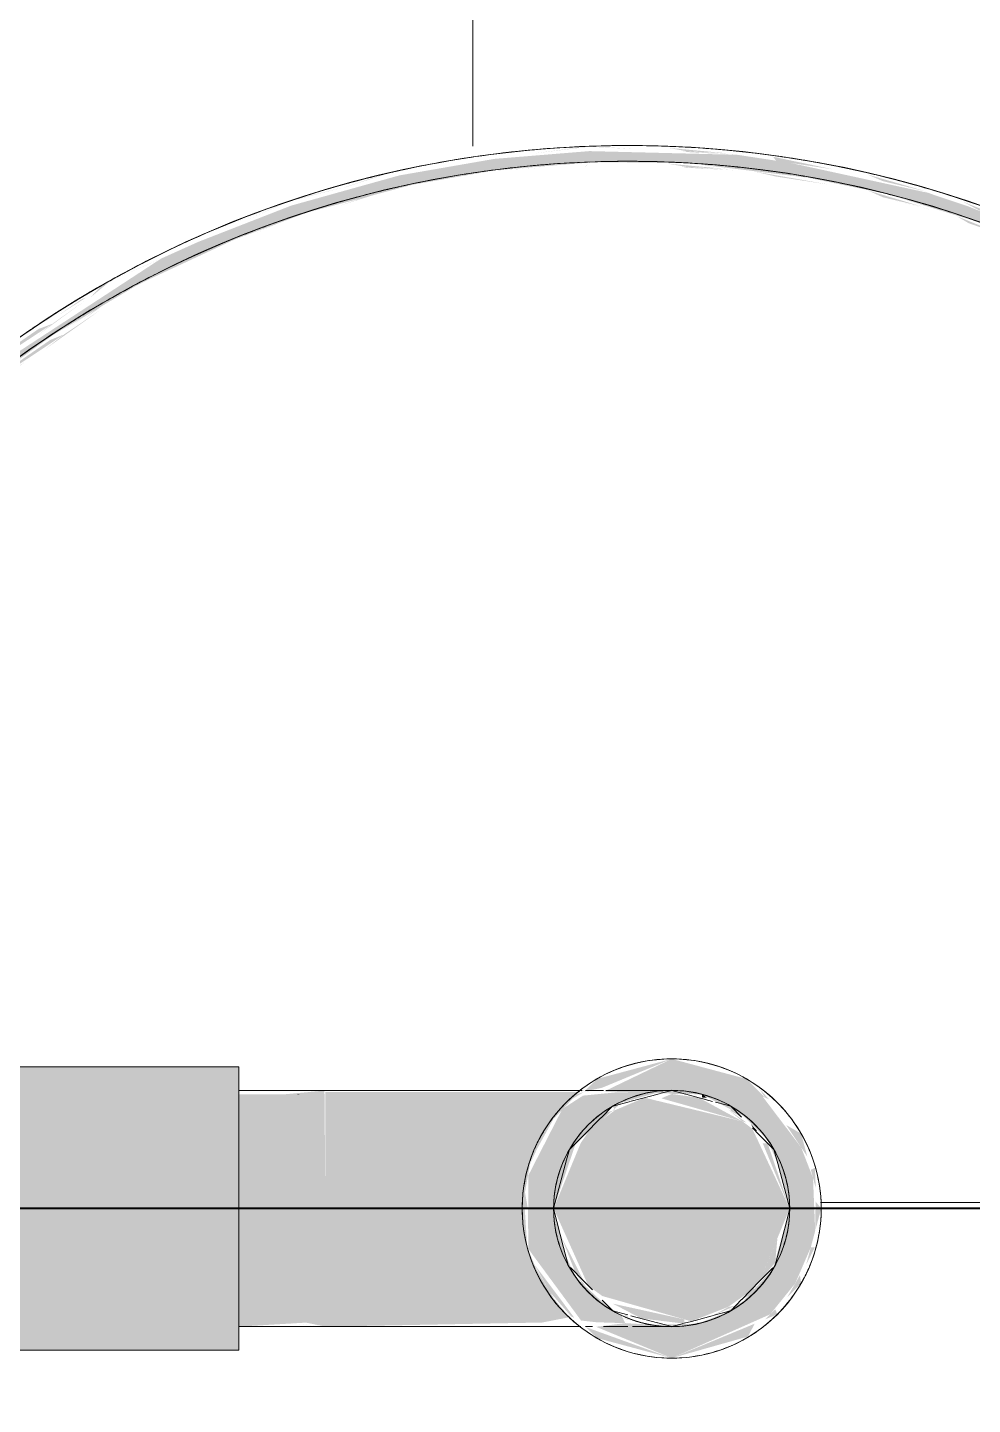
# Model space of a CAD drawing. Header units: millimetres. Extents: x 0 to 98412, y -2706 to 7916.
# Drawn here: x 77420.9 to 77480.9, y 587.6 to 675 of the extents above; entities that cross this region are included whole.
import ezdxf

# ---------------------------------------------------------------- set-up
doc = ezdxf.new("R2010")
doc.units = ezdxf.units.MM
for name, color, linetype, lineweight in [('0-1', 7, 'Continuous', 9), ('A-WALL-PATT', 7, 'Continuous', 9), ('P-SANR-FIXT', 7, 'Continuous', 9), ('P-SANR-FIXT-IDEN', 7, 'Continuous', 9)]:
    doc.layers.add(name, color=color, linetype=linetype, lineweight=lineweight)
doc.layers.add('0-2', color=7, linetype='Continuous', lineweight=9, transparency=0.7)
doc.layers.add('A-DETL', color=5, linetype='Continuous', lineweight=40, true_color=0x0000ff)
doc.layers.add('A-DETL-GENF-1', color=7, linetype='Continuous', lineweight=9, true_color=0xe0e0e0)

# ---------------------------------------------------------------- blocks, each defined once
blk = doc.blocks.new('Sanitary_Toilet-Accessories_Gessi_Wall-mounted-paper-roll-holder-65449 - Chrome-30916167-Развертка 1_13-2')
at = {"layer": '0-2'}
h = blk.add_hatch(color=256, dxfattribs=at)
h.paths.add_polyline_path([(-3583.495, 633.483), (-3584.294, 635.344), (-3584.186, 635.031)])
h.paths.add_polyline_path([(-3582.339, 630.889), (-3584.633, 635.344), (-3584.442, 634.547), (-3582.433, 631.053)])
h.paths.add_polyline_path([(-3577.999, 621.159), (-3579.454, 625.201), (-3580.949, 628.471), (-3581.378, 628.734), (-3578.53, 622.348)])
h.paths.add_polyline_path([(-3576.503, 616.006), (-3577.011, 618.633), (-3577.129, 618.162), (-3576.602, 616.348)])
h.paths.add_polyline_path([(-3574.299, 600.345), (-3574.267, 600.421), (-3574.686, 606.5), (-3576.3, 614.565), (-3574.304, 600.381)])
h.paths.add_polyline_path([(-3708.184, 607.377), (-3707.33, 615.01), (-3708.182, 611.131), (-3708.25, 607.381), (-3708.188, 607.377)])
h.paths.add_polyline_path([(-3706.697, 617.674), (-3705.496, 621.573), (-3706.678, 617.805)])
h.paths.add_polyline_path([(-3701.678, 631.062), (-3700.083, 633.53), (-3700.962, 632.296)])
h.paths.add_polyline_path([(-3704.371, 625.197), (-3701.794, 630.753), (-3702.321, 629.661), (-3703.447, 627.21)])
h.paths.add_polyline_path([(-3706.197, 619.008), (-3703.447, 626.824), (-3704.773, 623.834), (-3706.169, 619.102)])
h.paths.add_polyline_path([(-3580.551, 628.047), (-3581.881, 630.841), (-3580.784, 628.501)])
h.paths.add_polyline_path([(-3692.558, 644.053), (-3693.907, 642.775), (-3693.907, 642.677)])
h.paths.add_polyline_path([(-3700.422, 632.816), (-3694.36, 641.748), (-3699.036, 635.489), (-3699.925, 633.775)])
h.paths.add_polyline_path([(-3587.061, 639.104), (-3588.773, 641.647), (-3588.322, 640.745), (-3587.462, 639.626)])
h.paths.add_polyline_path([(-3682.782, 653.271), (-3684.098, 652.493), (-3684.098, 652.454)])
h.paths.add_polyline_path([(-3687.278, 649.437), (-3687.012, 649.927), (-3689.731, 647.345)])
h.paths.add_polyline_path([(-3688.2, 648.497), (-3681.089, 654.324), (-3684.155, 652.101), (-3687.278, 649.437)])
h.paths.add_polyline_path([(-3691.867, 644.758), (-3689.731, 647.303), (-3690.983, 645.991)])
h.paths.add_polyline_path([(-3599.37, 652.26), (-3601.078, 653.811), (-3599.624, 652.444)])
h.paths.add_polyline_path([(-3595.023, 648.373), (-3597.887, 651.181), (-3597.397, 650.474), (-3596.458, 649.642)])
h.paths.add_polyline_path([(-3677.969, 656.72), (-3676.207, 657.848), (-3676.496, 657.737)])
h.paths.add_polyline_path([(-3671.671, 660.216), (-3674.346, 659.063), (-3672.272, 659.946)])
h.paths.add_polyline_path([(-3679.302, 655.435), (-3676.222, 657.69), (-3678.343, 656.182), (-3679.219, 655.499)])
h.paths.add_polyline_path([(-3605.34, 656.532), (-3608.699, 658.719), (-3607.992, 658.098), (-3606.632, 657.295)])
h.paths.add_polyline_path([(-3667.892, 662.167), (-3663.687, 663.812), (-3666.664, 662.651)])
h.paths.add_polyline_path([(-3616.778, 662.433), (-3620.504, 663.941), (-3619.496, 663.4), (-3617.393, 662.651)])
h.paths.add_polyline_path([(-3663.462, 663.913), (-3659.513, 664.929), (-3662.486, 664.193), (-3663.373, 663.938)])
h.paths.add_polyline_path([(-3622.246, 664.379), (-3625.289, 665.167), (-3622.744, 664.504)])
h.paths.add_polyline_path([(-3628.757, 665.989), (-3632.553, 666.787), (-3632.372, 666.538), (-3631.19, 666.358)])
h.paths.add_polyline_path([(-3634.841, 666.913), (-3638.303, 667.15), (-3638.029, 667.088)])
h.paths.add_polyline_path([(-3647.688, 667.006), (-3644.234, 667.43), (-3644.488, 667.422), (-3646.918, 667.111)])
h = blk.add_hatch(color=256, dxfattribs=at)
h.paths.add_polyline_path([(-3574.954, 605), (-3576.873, 617.279), (-3578.802, 622.959), (-3583.682, 633.225), (-3588.322, 640.745), (-3592.265, 645.405), (-3597.179, 650.281), (-3601.537, 653.811), (-3608.152, 658.192), (-3612.919, 660.693), (-3620.136, 663.628), (-3622.744, 664.504), (-3631.475, 666.402), (-3634.841, 666.913), (-3644.233, 667.146), (-3650.268, 666.652), (-3656.303, 665.603), (-3663.172, 663.686), (-3669.083, 661.381), (-3671.443, 660.319), (-3681.255, 653.911), (-3689.731, 646.936), (-3691.867, 644.758), (-3701.321, 631.062), (-3703.669, 625.751), (-3706.816, 616.849), (-3707.989, 607.363), (-3707.581, 607.5), (-3706.996, 612.833), (-3705.433, 619.102), (-3703.271, 625.197), (-3699.807, 632.296), (-3697.607, 636.087), (-3693.354, 641.889), (-3688.969, 646.752), (-3683.015, 652.101), (-3678.261, 655.499), (-3672.794, 658.731), (-3666.741, 661.547), (-3662.137, 663.253), (-3655.438, 665.016), (-3650.177, 665.936), (-3643.969, 666.44), (-3638.035, 666.392), (-3630.36, 665.462), (-3625.289, 664.416), (-3619.113, 662.509), (-3613.144, 660.007), (-3607.437, 656.93), (-3602.043, 653.302), (-3597.012, 649.147), (-3592.389, 644.493), (-3587.935, 638.956), (-3584.442, 633.605), (-3580.949, 626.825), (-3579.28, 622.524), (-3577.337, 616.284), (-3575.982, 609.344), (-3575.188, 605)])
h.paths.add_polyline_path([(-3590.97, 642.555), (-3593.304, 645.111), (-3592.389, 644.079)])
h.paths.add_polyline_path([(-3600.278, 651.69), (-3602.677, 653.435), (-3602.043, 652.951)])
h = blk.add_hatch(color=256, dxfattribs=at)
h.paths.add_polyline_path([(-3574.459, 605.139), (-3574.686, 607.122), (-3575.738, 613.373), (-3575.567, 611.771), (-3574.472, 605.219)])
h.paths.add_polyline_path([(-3706.491, 619.102), (-3706.329, 619.102), (-3706.472, 619.156)])
h.paths.add_polyline_path([(-3579.28, 625.568), (-3579.567, 625.568), (-3579.173, 625.201)])
h.paths.add_polyline_path([(-3576.787, 618.025), (-3577.229, 619.431), (-3576.837, 618.162)])
h.paths.add_polyline_path([(-3702.586, 628.64), (-3700.796, 632.293), (-3702.032, 630.119), (-3702.203, 629.661)])
h.paths.add_polyline_path([(-3584.537, 635.817), (-3585.327, 636.479), (-3584.325, 635.344), (-3584.442, 635.604)])
h.paths.add_polyline_path([(-3698.609, 636.313), (-3693.907, 642.677), (-3695.503, 640.74), (-3698.438, 636.643)])
h.paths.add_polyline_path([(-3590.422, 643.479), (-3593.33, 646.874), (-3592.811, 646.041), (-3592.218, 645.405)])
h.paths.add_polyline_path([(-3588.118, 640.942), (-3589.051, 642.01), (-3588.218, 641.05)])
h.paths.add_polyline_path([(-3687.278, 649.437), (-3684.098, 652.454), (-3685.477, 651.273), (-3686.442, 650.29)])
h.paths.add_polyline_path([(-3599.624, 652.444), (-3603.293, 655.324), (-3602.567, 654.585), (-3601.502, 653.811)])
h.paths.add_polyline_path([(-3675.217, 658.619), (-3675.938, 657.848), (-3674.745, 658.832), (-3674.968, 658.731)])
h.paths.add_polyline_path([(-3679.791, 655.709), (-3676.335, 657.848), (-3679.623, 655.816)])
h.paths.add_polyline_path([(-3610.676, 659.682), (-3614.144, 661.495), (-3613.616, 661.019), (-3611.948, 660.255)])
h.paths.add_polyline_path([(-3665.929, 662.802), (-3663.354, 663.938), (-3663.687, 663.812), (-3665.588, 662.955)])
h.paths.add_polyline_path([(-3622.81, 664.58), (-3626.529, 665.65), (-3625.579, 665.236), (-3625.289, 665.167)])
h.paths.add_polyline_path([(-3660.319, 664.655), (-3657.064, 665.721), (-3657.26, 665.694), (-3660.149, 664.713)])
h.paths.add_polyline_path([(-3635.432, 667.002), (-3639.198, 667.35), (-3638.035, 667.136)])
h = blk.add_hatch(color=256, dxfattribs=at)
h.paths.add_polyline_path([(-3706.26, 618.839), (-3705.285, 622.099), (-3706.187, 619.102)])
h.paths.add_polyline_path([(-3580.238, 627.235), (-3581.453, 629.805), (-3582.374, 630.969), (-3580.949, 628.471), (-3580.686, 628.014)])
h.paths.add_polyline_path([(-3700.486, 632.726), (-3699.925, 633.775), (-3700.083, 633.53)])
h.paths.add_polyline_path([(-3692.558, 644.053), (-3690.945, 646.045), (-3691.043, 645.991)])
h.paths.add_polyline_path([(-3597.105, 650.612), (-3597.887, 651.199), (-3597.144, 650.64)])
h.paths.add_polyline_path([(-3682.782, 653.271), (-3678.343, 656.182), (-3679.231, 655.85), (-3681.992, 653.945)])
h.paths.add_polyline_path([(-3607.822, 658.308), (-3608.699, 658.791), (-3607.988, 658.386)])
h.paths.add_polyline_path([(-3619.646, 663.725), (-3620.818, 664.108), (-3619.89, 663.786)])
h.paths.add_polyline_path([(-3631.994, 666.756), (-3632.996, 666.877), (-3632.179, 666.766)])
h.paths.add_polyline_path([(-3641.262, 667.267), (-3643.969, 667.441), (-3644.091, 667.423)])
h = blk.add_hatch(color=256, dxfattribs=at)
h.paths.add_polyline_path([(-3583.238, 630.461), (-3585.42, 634.723), (-3585.327, 634.09), (-3584.294, 632.296)])
h.paths.add_polyline_path([(-3578.944, 620.853), (-3580.21, 624.395), (-3581.881, 628.103), (-3582.303, 628.37), (-3579.28, 621.604)])
h.paths.add_polyline_path([(-3577.483, 615.833), (-3578.066, 618.633), (-3578.103, 617.965), (-3577.723, 616.657)])
h.paths.add_polyline_path([(-3575.25, 600), (-3575.609, 606.016), (-3577.452, 615.618), (-3575.251, 600.007)])
h.paths.add_polyline_path([(-3707.195, 607.31), (-3706.36, 614.782), (-3707.199, 610.961), (-3707.33, 607.319), (-3707.199, 607.31)])
h.paths.add_polyline_path([(-3705.244, 618.719), (-3701.837, 627.814), (-3703.832, 623.508), (-3705.131, 619.102)])
h.paths.add_polyline_path([(-3581.474, 627.662), (-3582.407, 629.805), (-3581.881, 628.453)])
h.paths.add_polyline_path([(-3699.559, 632.318), (-3693.886, 640.74), (-3698.438, 634.482)])
h.paths.add_polyline_path([(-3587.914, 638.584), (-3589.631, 641.117), (-3589.154, 640.196), (-3587.935, 638.611)])
h.paths.add_polyline_path([(-3687.554, 647.743), (-3680.106, 653.759), (-3683.593, 651.273), (-3686.662, 648.653)])
h.paths.add_polyline_path([(-3691.13, 644.091), (-3688.894, 646.698), (-3689.782, 645.972), (-3690.438, 645.057)])
h.paths.add_polyline_path([(-3595.761, 647.7), (-3598.696, 650.544), (-3598.178, 649.835), (-3597.012, 648.805)])
h.paths.add_polyline_path([(-3678.808, 654.567), (-3675.217, 657.109), (-3677.614, 655.499), (-3678.687, 654.662)])
h.paths.add_polyline_path([(-3605.927, 655.725), (-3609.777, 658.128), (-3608.591, 657.295), (-3607.437, 656.615)])
h.paths.add_polyline_path([(-3617.195, 661.527), (-3620.887, 663.015), (-3620.136, 662.571), (-3619.113, 662.208)])
h.paths.add_polyline_path([(-3622.582, 663.439), (-3625.579, 664.214), (-3623.187, 663.591)])
h.paths.add_polyline_path([(-3628.993, 665.02), (-3633.793, 665.861), (-3632.372, 665.531), (-3631.616, 665.416)])
h.paths.add_polyline_path([(-3634.987, 665.926), (-3638.393, 666.157), (-3638.035, 666.092)])
h.paths.add_polyline_path([(-3644.488, 666.14), (-3644.233, 666.43), (-3644.487, 666.157)])
h = blk.add_hatch(color=256, dxfattribs=at)
h.paths.add_polyline_path([(-3575.462, 605.14), (-3575.816, 608.076), (-3576.739, 613.279), (-3576.577, 611.771), (-3575.517, 605.471)])
h.paths.add_polyline_path([(-3705.307, 618.553), (-3704.371, 621.682), (-3705.153, 619.102)])
h.paths.add_polyline_path([(-3581.162, 626.854), (-3582.575, 629.805), (-3581.378, 627.229)])
h.paths.add_polyline_path([(-3580.21, 625.201), (-3580.496, 625.201), (-3579.912, 624.177)])
h.paths.add_polyline_path([(-3577.761, 617.807), (-3578.167, 619.115), (-3577.819, 617.965)])
h.paths.add_polyline_path([(-3703.447, 624.815), (-3703.149, 625.197), (-3703.248, 625.197)])
h.paths.add_polyline_path([(-3699.623, 632.229), (-3699.559, 632.318), (-3699.59, 632.296)])
h.paths.add_polyline_path([(-3701.69, 628.206), (-3700.459, 631.062), (-3701.144, 629.661), (-3701.678, 628.237)])
h.paths.add_polyline_path([(-3582.126, 629.348), (-3582.303, 629.805), (-3582.303, 629.637)])
h.paths.add_polyline_path([(-3584.395, 633.051), (-3585.937, 636.015), (-3586.09, 635.817), (-3584.442, 633.126)])
h.paths.add_polyline_path([(-3691.81, 643.396), (-3690.438, 645.057), (-3690.524, 645.041)])
h.paths.add_polyline_path([(-3697.775, 635.762), (-3693.286, 641.889), (-3694.68, 640.174), (-3697.633, 636.036)])
h.paths.add_polyline_path([(-3588.953, 640.389), (-3589.572, 641.117), (-3589.051, 640.494)])
h.paths.add_polyline_path([(-3597.813, 649.903), (-3598.673, 650.544), (-3597.887, 649.957)])
h.paths.add_polyline_path([(-3591.223, 642.884), (-3594.139, 646.267), (-3593.579, 645.405), (-3592.389, 644.132)])
h.paths.add_polyline_path([(-3682.232, 652.435), (-3677.614, 655.499), (-3678.481, 655.155), (-3681.445, 653.106)])
h.paths.add_polyline_path([(-3686.662, 648.653), (-3682.769, 652.101), (-3684.849, 650.506), (-3686.474, 648.846)])
h.paths.add_polyline_path([(-3600.293, 651.704), (-3603.993, 654.585), (-3603.194, 653.811), (-3602.043, 652.974)])
h.paths.add_polyline_path([(-3679.25, 654.869), (-3675.217, 657.411), (-3678.8, 655.155)])
h.paths.add_polyline_path([(-3608.373, 657.473), (-3609.639, 658.128), (-3608.699, 657.625)])
h.paths.add_polyline_path([(-3676.372, 656.468), (-3674.346, 657.917), (-3675.262, 657.334)])
h.paths.add_polyline_path([(-3611.185, 658.824), (-3614.601, 660.605), (-3614.144, 660.167), (-3613.144, 659.705)])
h.paths.add_polyline_path([(-3620.021, 662.797), (-3621.176, 663.173), (-3620.136, 662.826)])
h.paths.add_polyline_path([(-3665.601, 661.86), (-3663.062, 662.981), (-3663.846, 662.651), (-3665.37, 661.964)])
h.paths.add_polyline_path([(-3623.137, 663.637), (-3626.529, 664.647), (-3625.579, 664.214), (-3625.289, 664.145)])
h.paths.add_polyline_path([(-3660.076, 663.688), (-3656.584, 664.779), (-3657.26, 664.646), (-3659.415, 663.913)])
h.paths.add_polyline_path([(-3632.182, 665.773), (-3633.167, 665.892), (-3632.372, 665.784)])
h.paths.add_polyline_path([(-3635.569, 666.014), (-3639.28, 666.354), (-3638.035, 666.139)])
h = blk.add_hatch(color=256, dxfattribs=at)
h.paths.add_polyline_path([(-3705.737, 617.405), (-3705.153, 619.102), (-3705.679, 617.805)])
h.paths.add_polyline_path([(-3700.796, 630.591), (-3699.59, 632.296), (-3700.523, 631.062)])
h.paths.add_polyline_path([(-3703.447, 624.815), (-3700.91, 630.286), (-3701.804, 628.395), (-3703.271, 625.197)])
h.paths.add_polyline_path([(-3693.907, 641.254), (-3690.438, 645.152), (-3693.354, 641.889), (-3693.886, 641.279)])
h.paths.add_polyline_path([(-3689.731, 646.045), (-3686.474, 648.846), (-3685.982, 649.524), (-3689.027, 646.698)])
h.paths.add_polyline_path([(-3677.441, 655.874), (-3675.217, 657.369), (-3675.407, 657.28)])
h.paths.add_polyline_path([(-3674.745, 657.737), (-3669.466, 660.384), (-3669.466, 660.428), (-3674.528, 657.848)])
h.paths.add_polyline_path([(-3667.534, 661.234), (-3663.462, 662.824), (-3666.741, 661.547)])
h.paths.add_polyline_path([(-3663.172, 662.955), (-3657.26, 664.646), (-3662.413, 663.174), (-3663.081, 662.981)])
h.paths.add_polyline_path([(-3650.817, 665.879), (-3646.905, 666.111), (-3650.442, 665.912)])
h = blk.add_hatch(color=256, dxfattribs=at)
h.paths.add_polyline_path([(-3639, 590.5), (-3634.152, 591.871), (-3633.726, 592.685), (-3635.927, 591.773)])
h.paths.add_polyline_path([(-3639, 590.5), (-3644.44, 592.463), (-3643.75, 591.773), (-3639.264, 590.571)])
h.paths.add_polyline_path([(-3631.657, 594.366), (-3630.773, 595.25), (-3630.851, 595.762), (-3631.5, 594.638)])
h.paths.add_polyline_path([(-3629.882, 598.573), (-3629.5, 600), (-3629.854, 600.442), (-3629.861, 600)])
h.paths.add_polyline_path([(-3630.383, 603.296), (-3630.773, 604.75), (-3631.724, 605.303), (-3630.686, 603.75)])
h.paths.add_polyline_path([(-3633.064, 607.041), (-3634.25, 608.227), (-3639, 609.5), (-3633.217, 607.105)])
h.paths.add_polyline_path([(-3644.551, 607.426), (-3643.426, 607.667), (-3639, 609.5), (-3643.75, 608.227), (-3644.538, 607.44)])
for points in [[(-3639, 590.5), (-3632.74, 593.282), (-3631.147, 595.25), (-3630.159, 597.541), (-3629.882, 598.573), (-3630.02, 601.94), (-3630.773, 603.879), (-3633.217, 607.105), (-3639, 609.5), (-3643.292, 607.434), (-3637.058, 607.244), (-3634.413, 605.853), (-3632.948, 604.414), (-3632.282, 602.922), (-3631.503, 599.987), (-3632.567, 596.168), (-3634.452, 594.117), (-3635.81, 593.282), (-3637.346, 592.685), (-3640.14, 592.613), (-3641.949, 592.72), (-3643.806, 592.491), (-3639.264, 590.609)], [(-3693.221, 591), (-3666.5, 591), (-3666.5, 609), (-3696.5, 609), (-3696.5, 591)], [(-3663.75, 600), (-3661, 600), (-3661.061, 607.488), (-3663.687, 607.244), (-3666.5, 607.244), (-3666.5, 600), (-3664.407, 600)], [(-3662.289, 607.235), (-3663.062, 607.245), (-3662.628, 607.237)], [(-3644.817, 607.408), (-3645.01, 607.423), (-3645.3, 607.416)], [(-3644.797, 607.424), (-3644.468, 607.509), (-3644.777, 607.44)], [(-3638.105, 607.26), (-3639.031, 607.283), (-3638.433, 607.265)], [(-3637.058, 607.244), (-3637.077, 607.245), (-3637.059, 607.034), (-3636.749, 607.037)], [(-3633.522, 604.881), (-3633.984, 605.385), (-3633.784, 605.057), (-3633.697, 604.998)], [(-3661, 592.5), (-3661, 600), (-3666.5, 600), (-3666.5, 592.5), (-3662.235, 592.754), (-3661.05, 592.51)], [(-3644.559, 595.314), (-3645.118, 595.927), (-3644.679, 595.434)], [(-3644.558, 595.312), (-3645.089, 595.844), (-3644.68, 595.434)], [(-3633.701, 594.694), (-3633.695, 594.7), (-3633.7, 594.697)], [(-3661, 592.5), (-3663.687, 592.756), (-3661.067, 592.51)], [(-3637.316, 592.701), (-3637.467, 592.754), (-3637.346, 592.702)]]:
    blk.add_hatch(color=256, dxfattribs=at).paths.add_polyline_path(points)
h = blk.add_hatch(color=256, dxfattribs=at)
h.paths.add_polyline_path([(-3633.064, 592.959), (-3632.282, 593.282), (-3632.421, 593.602), (-3632.74, 593.282)])
h.paths.add_polyline_path([(-3630.449, 596.458), (-3629.898, 597.541), (-3630.159, 597.541), (-3630.233, 597.266)])
h.paths.add_polyline_path([(-3629.874, 597.453), (-3629.824, 597.541), (-3629.862, 597.541)])
h.paths.add_polyline_path([(-3629.842, 601.275), (-3629.902, 602.576), (-3630.159, 602.459), (-3629.902, 601.5)])
h.paths.add_polyline_path([(-3633.076, 607.327), (-3633.697, 607.858), (-3633.217, 607.434)])
h = blk.add_hatch(color=256, dxfattribs=at)
h.paths.add_polyline_path([(-3650.747, 600), (-3648.5, 600), (-3647.964, 603.044), (-3646.509, 605.686), (-3645.014, 607.257), (-3644.817, 607.408), (-3661, 607.39), (-3661, 600), (-3652.155, 600)])
h.paths.add_polyline_path([(-3633.746, 600), (-3631.501, 600.002), (-3633.871, 605.057), (-3634.497, 605.531), (-3640.727, 607.037), (-3642.603, 606.241), (-3644.122, 605.122), (-3644.779, 604.155), (-3646.5, 600), (-3634.152, 600)])
h = blk.add_hatch(color=256, dxfattribs=at)
h.paths.add_polyline_path([(-3645.718, 606.718), (-3644.573, 607.404), (-3645.014, 607.257), (-3645.578, 606.825)])
h.paths.add_polyline_path([(-3648.1, 602.591), (-3646.967, 605.089), (-3647.641, 603.75), (-3648.1, 602.593)])
h.paths.add_polyline_path([(-3648.5, 600), (-3648.139, 600), (-3648.336, 601.114)])
h.paths.add_polyline_path([(-3634.262, 605.464), (-3635.447, 606.314), (-3634.492, 605.529)])
h = blk.add_hatch(color=256, dxfattribs=at)
h.paths.add_polyline_path([(-3645.496, 603.748), (-3645.503, 603.722), (-3645.497, 603.747)])
h.paths.add_polyline_path([(-3642.746, 606.496), (-3643.136, 606.108), (-3642.608, 606.249), (-3642.744, 606.497)])
h.paths.add_polyline_path([(-3647.227, 600), (-3646.493, 600.017), (-3645.089, 604.155), (-3642.19, 606.718), (-3639.683, 607.424), (-3642.562, 607.373), (-3644.629, 607.169), (-3645.944, 606.325), (-3648.107, 602.103), (-3648.098, 600), (-3647.545, 600)])
h.paths.add_polyline_path([(-3648.098, 602.734), (-3647.934, 603.044), (-3647.964, 603.044)])
h.paths.add_polyline_path([(-3631.501, 600.002), (-3632.901, 604.128), (-3633.217, 604.145), (-3631.8, 600.725)])
h.paths.add_polyline_path([(-3645.815, 602.557), (-3645.768, 602.734), (-3645.767, 602.734)])
h.paths.add_polyline_path([(-3634.492, 605.529), (-3637.272, 607.037), (-3639, 607.273), (-3639.664, 606.998), (-3634.497, 605.531)])
h.paths.add_polyline_path([(-3634.618, 605.835), (-3635.28, 606.503), (-3635.242, 606.195), (-3634.649, 605.853)])
h.paths.add_polyline_path([(-3638.124, 607.265), (-3639.541, 607.355), (-3639, 607.282), (-3638.449, 607.272)])
h = blk.add_hatch(color=256, dxfattribs=at)
h.paths.add_polyline_path([(-3636.4, 606.804), (-3637.069, 607.037), (-3637.059, 606.98)])
h.paths.add_polyline_path([(-3644.078, 607.397), (-3644.551, 607.426), (-3644.303, 607.4)])
h = blk.add_hatch(color=256, dxfattribs=at)
h.paths.add_polyline_path([(-3632.817, 606.939), (-3633.456, 607.618), (-3633.05, 607.035)])
h.paths.add_polyline_path([(-3629.9, 597.409), (-3629.824, 597.798), (-3629.898, 597.541)])
h = blk.add_hatch(color=256, dxfattribs=at)
h.paths.add_polyline_path([(-3634.547, 594.226), (-3633.789, 594.966), (-3634.25, 594.53)])
h.paths.add_polyline_path([(-3633.413, 604.618), (-3633.871, 605.114), (-3633.551, 604.75)])
h = blk.add_hatch(color=256, dxfattribs=at)
h.paths.add_polyline_path([(-3661, 592.5), (-3647.227, 592.76), (-3645.503, 593.095), (-3646.494, 594.295), (-3647.604, 596.159), (-3648.176, 597.541), (-3648.5, 600), (-3661, 600), (-3661, 592.51)])
h.paths.add_polyline_path([(-3637.75, 592.835), (-3635.396, 593.758), (-3634.087, 594.697), (-3633.415, 595.383), (-3631.5, 600), (-3646.499, 599.998), (-3644.287, 595.078), (-3643.403, 594.441), (-3637.871, 592.869)])
h = blk.add_hatch(color=256, dxfattribs=at)
h.paths.add_polyline_path([(-3641.739, 593.086), (-3641.949, 593.288), (-3641.949, 593.173)])
h.paths.add_polyline_path([(-3641.017, 592.788), (-3642.601, 593.159), (-3641.718, 592.927)])
h.paths.add_polyline_path([(-3645.183, 593.061), (-3647.725, 596.451), (-3646.713, 594.663), (-3645.379, 593.142)])
h.paths.add_polyline_path([(-3648.176, 597.541), (-3648.336, 600), (-3648.5, 600), (-3648.336, 598.753)])
h = blk.add_hatch(color=256, dxfattribs=at)
h.paths.add_polyline_path([(-3639, 592.5), (-3639.264, 592.722), (-3639.003, 592.501)])
h.paths.add_polyline_path([(-3638.2, 592.714), (-3638.19, 592.96), (-3642.743, 593.96), (-3640.929, 593.017), (-3638.436, 592.718)])
h.paths.add_polyline_path([(-3642.743, 593.501), (-3642.727, 593.497), (-3642.758, 593.805), (-3642.744, 593.502)])
h.paths.add_polyline_path([(-3641.949, 592.72), (-3642.095, 593.003), (-3642.215, 593.282), (-3643.092, 593.767), (-3645.078, 595.626), (-3645.726, 596.975), (-3646.571, 600), (-3648.139, 600), (-3648.098, 597.424), (-3644.755, 592.884), (-3643.75, 592.775), (-3642.743, 592.744)])
h.paths.add_polyline_path([(-3636.376, 593.203), (-3634.934, 593.83), (-3635.392, 593.751), (-3636.233, 593.282)])
h.paths.add_polyline_path([(-3644.59, 595.388), (-3646.034, 598.265), (-3645.118, 595.927), (-3644.635, 595.434)])
h.paths.add_polyline_path([(-3633.41, 595.388), (-3632.421, 596.57), (-3632.282, 598.111), (-3633.087, 596.168)])
h = blk.add_hatch(color=256, dxfattribs=at)
h.paths.add_polyline_path([(-3638.246, 592.702), (-3639.264, 592.73), (-3638.466, 592.706)])
h.paths.add_polyline_path([(-3636.432, 593.188), (-3635.392, 593.751), (-3636.26, 593.282)])
h.paths.add_polyline_path([(-3633.415, 595.383), (-3633.41, 595.388), (-3633.09, 596.168)])
h.paths.add_polyline_path([(-3632.484, 596.335), (-3632.282, 596.94), (-3632.467, 596.399)])
h = blk.add_hatch(color=256, dxfattribs=at)
h.paths.add_polyline_path([(-3640.95, 592.774), (-3640.98, 593.021), (-3640.974, 592.779)])
h.paths.add_polyline_path([(-3644.478, 595.119), (-3645.088, 595.841), (-3644.674, 595.25)])
h = blk.add_hatch(color=256, dxfattribs=at)
h.paths.add_polyline_path([(-3637.304, 592.708), (-3637.346, 592.942), (-3637.346, 592.72)])
h.paths.add_polyline_path([(-3634.507, 594.248), (-3633.697, 594.705), (-3633.789, 594.966), (-3634.25, 594.505)])
at = {"layer": '0-1'}
for p, q in [((-3666.5, 609), (-3696.5, 609)), ((-3661, 607.5), (-3666.5, 607.5)), ((-3643.828, 607.5), (-3643.33, 607.5)), ((-3643.189, 607.5), (-3642.299, 607.5)), ((-3642.299, 607.5), (-3641.508, 607.5)), ((-3641.567, 606.813), (-3640.251, 607.165)), ((-3640.251, 607.165), (-3639.801, 607.285)), ((-3639.758, 607.297), (-3639, 607.5)), ((-3639.404, 607.5), (-3639.156, 607.5)), ((-3639.156, 607.5), (-3639.024, 607.5)), ((-3639.024, 607.5), (-3639, 607.5)), ((-3639, 607.5), (-3638.124, 607.265)), ((-3638.104, 607.26), (-3636.4, 606.804)), ((-3643.484, 605.76), (-3642.755, 606.489)), ((-3642.747, 606.497), (-3641.623, 606.798)), ((-3636.206, 606.752), (-3635.561, 606.579)), ((-3635.561, 606.579), (-3635.253, 606.497)), ((-3635.245, 606.489), (-3634.555, 605.799)), ((-3644.56, 604.684), (-3643.495, 605.749)), ((-3633.869, 605.113), (-3633.44, 604.684)), ((-3645.495, 603.749), (-3644.56, 604.684)), ((-3633.44, 604.684), (-3632.505, 603.749)), ((-3645.673, 603.089), (-3645.497, 603.747)), ((-3632.503, 603.747), (-3632.263, 602.849)), ((-3646.5, 600), (-3645.673, 603.089)), ((-3632.263, 602.849), (-3631.5, 600)), ((-3645.865, 597.518), (-3646.5, 600)), ((-3631.5, 600), (-3632.158, 597.428)), ((-3645.579, 596.399), (-3645.865, 597.518)), ((-3632.158, 597.428), (-3632.421, 596.399)), ((-3644.59, 595.388), (-3645.427, 596.244)), ((-3632.574, 596.243), (-3633.41, 595.388)), ((-3644.041, 594.827), (-3644.59, 595.388)), ((-3633.415, 595.383), (-3634.547, 594.226)), ((-3642.748, 593.505), (-3643.408, 594.18)), ((-3634.554, 594.219), (-3635.252, 593.505)), ((-3641.792, 593.247), (-3642.743, 593.501)), ((-3639.897, 592.74), (-3641.596, 593.194)), ((-3637.749, 592.835), (-3638.199, 592.714)), ((-3636.436, 593.186), (-3637.749, 592.835)), ((-3635.257, 593.501), (-3636.38, 593.201)), ((-3666.5, 592.5), (-3661, 592.5)), ((-3644.035, 592.5), (-3644.477, 592.5)), ((-3639, 592.5), (-3639.874, 592.734)), ((-3639, 592.5), (-3639.059, 592.5)), ((-3638.244, 592.702), (-3639, 592.5)), ((-3696.5, 591), (-3666.5, 591))]:
    blk.add_line(p, q, dxfattribs=at)
at = {"layer": '0-1', "flags": 128}
for points in [[(-3661, 607.5), (-3659.405, 607.5), (-3657.818, 607.5), (-3656.248, 607.5), (-3654.703, 607.5), (-3653.191, 607.5), (-3651.72, 607.5), (-3650.298, 607.5), (-3648.932, 607.5), (-3647.63, 607.5), (-3646.398, 607.5), (-3645.244, 607.5), (-3644.698, 607.5)], [(-3644.477, 607.5), (-3644.172, 607.5), (-3643.828, 607.5)], [(-3641.496, 607.5), (-3640.82, 607.5), (-3640.238, 607.5)], [(-3640.238, 607.5), (-3639.765, 607.5), (-3639.404, 607.5)], [(-3644.783, 592.5), (-3645.658, 592.5), (-3646.841, 592.5), (-3648.1, 592.5), (-3649.426, 592.5), (-3650.813, 592.5), (-3652.254, 592.5), (-3653.741, 592.5), (-3655.266, 592.5), (-3656.821, 592.5), (-3658.398, 592.5), (-3659.989, 592.5), (-3661, 592.5)], [(-3641.786, 592.5), (-3642.614, 592.5), (-3643.33, 592.5)], [(-3639.523, 592.5), (-3639.925, 592.5), (-3640.438, 592.5), (-3641.06, 592.5), (-3641.496, 592.5)], [(-3639.059, 592.5), (-3639.234, 592.5), (-3639.523, 592.5)]]:
    blk.add_lwpolyline(points, dxfattribs=at)
at = {"layer": 'P-SANR-FIXT'}
for p, q in [((-3666.5, 609), (-3666.5, 608.116)), ((-3666.5, 600), (-3666.5, 609)), ((-3666.5, 608.116), (-3666.5, 606.608)), ((-3666.5, 607.5), (-3666.5, 606.495)), ((-3666.5, 606.495), (-3666.5, 607.5)), ((-3666.5, 606.399), (-3666.5, 600)), ((-3666.5, 600), (-3666.5, 606.399)), ((-3666.5, 606.364), (-3666.5, 600)), ((-3666.5, 600), (-3666.5, 593.636)), ((-3666.5, 591), (-3666.5, 600)), ((-3666.5, 600), (-3666.5, 593.601)), ((-3666.5, 593.601), (-3666.5, 600)), ((-3666.5, 593.505), (-3666.5, 592.5)), ((-3666.5, 592.5), (-3666.5, 593.505)), ((-3666.5, 593.392), (-3666.5, 591.884)), ((-3666.5, 591.884), (-3666.5, 591))]:
    blk.add_line(p, q, dxfattribs=at)
for centre, radius, start, end in [((-3641.75, 600), 67.5, 4.64911, 180), ((-3641.75, 600), 67.5, 94.56746, 125.07751), ((-3641.75, 600), 67.5, 95.07069, 100.53785), ((-3641.75, 600), 67.5, 95.34292, 100.50788), ((-3641.75, 600), 67.5, 92.35543, 95.34292), ((-3641.75, 600), 67.5, 92.32455, 95.07069), ((-3641.75, 600), 67.5, 92.35543, 94.56746), ((-3641.75, 600), 67.5, 48.18602, 92.12401), ((-3641.75, 600), 67.5, 89.01878, 92.12401), ((-3641.75, 600), 67.5, 89.57842, 92.10805), ((-3641.75, 600), 67.5, 84.11126, 89.57842), ((-3641.75, 600), 67.5, 83.97355, 89.01878), ((-3641.75, 600), 67.5, 82.01987, 84.11126), ((-3641.75, 600), 66.5, 4.71814, 177.27675), ((-3641.75, 600), 66.5, 37.25352, 177.1308), ((-3641.75, 600), 67.5, 100.53785, 102.86611), ((-3641.75, 600), 67.5, 100.50788, 102.47779), ((-3641.75, 600), 66.5, 94.62343, 95.37438), ((-3641.75, 600), 66.5, 92.35907, 95.10412), ((-3641.75, 600), 66.5, 92.39059, 94.62343), ((-3641.75, 600), 66.5, 89.05307, 92.15601), ((-3641.75, 600), 66.5, 89.61402, 92.1396), ((-3641.75, 600), 66.5, 87.09284, 89.61402), ((-3641.75, 600), 66.5, 84.01029, 89.05307), ((-3641.75, 600), 66.5, 84.149, 87.09284), ((-3641.75, 600), 67.5, 81.71728, 83.97355), ((-3641.75, 600), 67.5, 81.13951, 81.71728), ((-3641.75, 600), 67.5, 78.61899, 81.68705), ((-3641.75, 600), 67.5, 77.89432, 80.79986), ((-3641.75, 600), 67.5, 103.53081, 106.30541), ((-3641.75, 600), 67.5, 102.86611, 106.03012), ((-3641.75, 600), 67.5, 102.47779, 103.37401), ((-3641.75, 600), 66.5, 97.31515, 100.56914), ((-3641.75, 600), 66.5, 95.37438, 100.53839), ((-3641.75, 600), 66.5, 95.10412, 97.31515), ((-3641.75, 600), 66.5, 81.72486, 84.149), ((-3641.75, 600), 66.5, 81.75227, 84.01029), ((-3641.75, 600), 66.5, 81.17551, 81.75227), ((-3641.75, 600), 66.5, 78.65891, 81.72486), ((-3641.75, 600), 66.5, 77.9311, 80.9586), ((-3641.75, 600), 67.5, 76.66518, 78.61899), ((-3641.75, 600), 67.5, 76.20307, 77.89432), ((-3641.75, 600), 67.5, 73.15182, 76.66518), ((-3641.75, 600), 67.5, 72.55525, 76.20307), ((-3641.75, 600), 67.5, 106.30541, 108.88971), ((-3641.75, 600), 67.5, 106.03012, 107.91011), ((-3641.75, 600), 66.5, 103.4022, 106.33202), ((-3641.75, 600), 66.5, 102.89586, 106.05923), ((-3641.75, 600), 66.5, 102.50582, 103.4022), ((-3641.75, 600), 66.5, 100.56914, 102.89586), ((-3641.75, 600), 66.5, 100.53839, 102.50582), ((-3641.75, 600), 66.5, 76.70515, 78.65891), ((-3641.75, 600), 66.5, 76.24958, 77.9311), ((-3641.75, 600), 66.5, 73.19388, 76.70515), ((-3641.75, 600), 66.5, 72.59505, 76.24958), ((-3641.75, 600), 67.5, 71.33287, 73.15182), ((-3641.75, 600), 67.5, 108.88971, 111.76255), ((-3641.75, 600), 67.5, 107.91011, 111.32551), ((-3641.75, 600), 66.5, 106.33202, 108.92005), ((-3641.75, 600), 66.5, 106.05923, 107.93793), ((-3641.75, 600), 66.5, 70.91562, 73.19388), ((-3641.75, 600), 67.5, 70.76715, 72.55525), ((-3641.75, 600), 67.5, 111.49728, 113.79489), ((-3641.75, 600), 66.5, 108.92005, 111.78786), ((-3641.75, 600), 66.5, 107.93793, 111.52426), ((-3641.75, 600), 66.5, 70.80736, 72.59505), ((-3641.75, 600), 66.5, 67.70379, 70.91562), ((-3641.75, 600), 67.5, 111.76255, 113.52722), ((-3641.75, 600), 67.5, 113.79489, 116.98955), ((-3641.75, 600), 67.5, 114.51276, 116.50894), ((-3641.75, 600), 67.5, 113.52722, 114.09301), ((-3641.75, 600), 66.5, 111.52426, 113.821), ((-3641.75, 600), 66.5, 111.78786, 113.55164), ((-3641.75, 600), 67.5, 116.98955, 119.02023), ((-3641.75, 600), 67.5, 116.50894, 117.06263), ((-3641.75, 600), 66.5, 114.2693, 117.01435), ((-3641.75, 600), 66.5, 114.37786, 116.5167), ((-3641.75, 600), 66.5, 113.821, 114.2693), ((-3641.75, 600), 66.5, 113.55164, 114.11701), ((-3641.75, 600), 67.5, 117.06263, 121.96453), ((-3641.75, 600), 66.5, 116.5167, 117.0851), ((-3641.75, 600), 67.5, 119.02023, 121.53854), ((-3641.75, 600), 66.5, 117.0851, 121.98542), ((-3641.75, 600), 66.5, 117.01435, 119.04466), ((-3641.75, 600), 67.5, 121.53854, 122.79602), ((-3641.75, 600), 66.5, 119.04466, 121.56156), ((-3641.75, 600), 67.5, 122.79602, 124.40947), ((-3641.75, 600), 67.5, 121.96453, 123.00184), ((-3641.75, 600), 66.5, 121.56156, 122.80105), ((-3641.75, 600), 67.5, 123.00184, 124.7195), ((-3641.75, 600), 66.5, 122.80105, 124.96219), ((-3641.75, 600), 66.5, 121.98542, 123.00886), ((-3641.75, 600), 66.5, 123.00886, 124.74011), ((-3641.75, 600), 66.5, 124.74011, 125.09751), ((-3639, 600), 9.5, 90, 180), ((-3639, 600), 9.5, 90, 120), ((-3639, 600), 9.5, 360, 90), ((-3639, 600), 9.5, 60, 90), ((-3639, 600), 9.5, 120, 130.23244), ((-3639, 600), 9.5, 49.76756, 60), ((-3639, 600), 9.5, 130.23244, 142.37001), ((-3639, 600), 7.509, 90, 180), ((-3639, 600), 7.5, 30.05059, 120), ((-3639, 600), 7.509, 360, 90), ((-3639, 600), 9.5, 45.12943, 49.76756), ((-3639, 600), 7.5, 120, 149.94941), ((-3639, 600), 9.5, 22.37001, 45.12943), ((-3639, 600), 9.5, 142.84132, 150), ((-3639, 600), 9.5, 150, 156.3955), ((-3639, 600), 9.5, 157.62999, 170.9882), ((-3639, 600), 7.5, 150, 180), ((-3639, 600), 7.5, 0, 30), ((-3639, 600), 9.5, 8.05106, 20.81754), ((-3639, 600), 9.5, 172.37001, 180), ((-3639, 600), 9.5, 0, 7.62999), ((-3639, 600), 9.5, 180, 270), ((-3639, 600), 9.5, 180, 187.62999), ((-3639, 600), 7.509, 180, 270), ((-3639, 600), 7.5, 180, 210), ((-3639, 600), 7.509, 270, 360), ((-3639, 600), 9.5, 270, 360), ((-3639, 600), 7.5, 330, 0), ((-3639, 600), 9.5, 352.37001, 360), ((-3639, 600), 9.5, 188.05106, 200.81754), ((-3639, 600), 9.5, 337.62999, 350.9882), ((-3639, 600), 9.5, 202.37001, 225.12943), ((-3639, 600), 7.5, 210.05059, 329.94941), ((-3639, 600), 9.5, 330, 336.3955), ((-3639, 600), 9.5, 322.84132, 330), ((-3639, 600), 9.5, 310.23244, 322.37001), ((-3639, 600), 9.5, 225.12943, 229.76756), ((-3639, 600), 9.5, 229.76756, 240), ((-3639, 600), 9.5, 300.84361, 310.23244), ((-3639, 600), 9.5, 240, 270), ((-3639, 600), 9.5, 270, 300.84361)]:
    blk.add_arc(centre, radius, start, end, dxfattribs=at)
for points, knots in [([(-3666.5, 609), (-3666.5, 608.936), (-3666.5, 608.729), (-3666.5, 608.187), (-3666.5, 607.54), (-3666.5, 606.987), (-3666.5, 606.64), (-3666.5, 606.097), (-3666.5, 605.087), (-3666.5, 603.436), (-3666.5, 601.967), (-3666.5, 600.814), (-3666.5, 600.272), (-3666.5, 600)], [0, 0, 0, 0, 0.0625, 0.125, 0.1875, 0.21875, 0.234375, 0.25, 0.3125, 0.375, 0.4375, 0.46875, 0.5, 0.5, 0.5, 0.5]), ([(-3666.5, 607.945), (-3666.5, 608.005), (-3666.5, 608.294), (-3666.5, 608.709), (-3666.5, 608.928), (-3666.5, 609)], [0.8595082, 0.8595082, 0.8595082, 0.8595082, 0.875, 0.9375, 1, 1, 1, 1]), ([(-3666.5, 606.604), (-3666.5, 606.692), (-3666.5, 606.951), (-3666.5, 607.426), (-3666.5, 607.764), (-3666.5, 607.945)], [0.765625, 0.765625, 0.765625, 0.765625, 0.78125, 0.8125, 0.85950822, 0.85950822, 0.85950822, 0.85950822]), ([(-3666.5, 600.047), (-3666.5, 600.317), (-3666.5, 600.855), (-3666.5, 601.995), (-3666.5, 603.441), (-3666.5, 605.066), (-3666.5, 605.954), (-3666.5, 606.331)], [0.5, 0.5, 0.5, 0.5, 0.53125, 0.5625, 0.625, 0.6875, 0.75, 0.75, 0.75, 0.75]), ([(-3666.5, 593.636), (-3666.5, 593.826), (-3666.5, 594.241), (-3666.5, 595.205), (-3666.5, 596.595), (-3666.5, 598.078), (-3666.5, 599.235), (-3666.5, 599.777), (-3666.5, 600.047)], [0.25, 0.25, 0.25, 0.25, 0.28125, 0.3125, 0.375, 0.4375, 0.46875, 0.5, 0.5, 0.5, 0.5]), ([(-3666.5, 600), (-3666.5, 599.728), (-3666.5, 599.185), (-3666.5, 598.027), (-3666.5, 596.548), (-3666.5, 594.885), (-3666.5, 593.983), (-3666.5, 593.603)], [0.5, 0.5, 0.5, 0.5, 0.53125, 0.5625, 0.625, 0.6875, 0.75, 0.75, 0.75, 0.75]), ([(-3666.5, 593.603), (-3666.5, 593.508), (-3666.5, 593.327), (-3666.5, 592.981), (-3666.5, 592.429), (-3666.5, 591.788), (-3666.5, 591.256), (-3666.5, 591.059), (-3666.5, 591)], [0.75, 0.75, 0.75, 0.75, 0.765625, 0.78125, 0.8125, 0.875, 0.9375, 1, 1, 1, 1]), ([(-3666.5, 592.037), (-3666.5, 592.212), (-3666.5, 592.542), (-3666.5, 593.011), (-3666.5, 593.272), (-3666.5, 593.361)], [0.14225393, 0.14225393, 0.14225393, 0.14225393, 0.1875, 0.21875, 0.234375, 0.234375, 0.234375, 0.234375]), ([(-3666.5, 591), (-3666.5, 591.062), (-3666.5, 591.266), (-3666.5, 591.676), (-3666.5, 591.971), (-3666.5, 592.037)], [0, 0, 0, 0, 0.0625, 0.125, 0.1422539, 0.1422539, 0.1422539, 0.1422539])]:
    blk.add_open_spline(points, degree=3, knots=knots, dxfattribs=at)

msp = doc.modelspace()

# ---------------------------------------------------------------- hatches: boundary and pattern name
at = {"layer": 'A-DETL-GENF-1'}
h = msp.add_hatch(dxfattribs=at)
h.set_pattern_fill('FP_25', color=256, style=0, pattern_type=2)
h.set_pattern_definition([(45, (74068.176, 0), (-35.35534, 35.35534), [])])
h.paths.add_polyline_path([(77371.835, 0), (77636.606, 0), (77636.584, 36.39), (77771.835, 0.235), (77771.835, 0), (77926.42, 0), (77926.411, 221.477), (77920.473, 224.477), (77900.862, 237.676), (77883.626, 252.791), (77868.111, 270.484), (77854.49, 291.159), (77844.629, 311.155), (77836.972, 333.903), (77834.05, 348.595), (77833.697, 348.595), (77831.626, 364.239), (77830.925, 383.313), (77830.935, 400), (77831.376, 400), (77836.781, 600), (77471.335, 600), (77470.933, 597.266), (77469.344, 594.314), (77467.774, 592.685), (77466.585, 591.773), (77461.571, 590.571), (77456.532, 592.142), (77455.109, 592.835), (77443.59, 592.51), (77434.335, 592.495), (77434.335, 591), (77404.335, 591), (77404.088, 592.517), (77399.082, 592.613), (77395.97, 592.5), (77390.835, 592.222), (77390.835, 589), (77388.335, 589), (77388.335, 587), (77386.321, 586.692), (77384.172, 585.45), (77382.875, 583.832), (77382.335, 582.5), (77379.835, 582.5), (77379.835, 577.5), (77371.835, 577.5), (77371.835, 399.127), (77407.915, 264.792), (77371.835, 264.749), (77371.835, 5.5)])
at = {"layer": 'A-WALL-PATT'}
h = msp.add_hatch(dxfattribs=at)
h.set_pattern_fill('FP_21', color=256, style=0, pattern_type=2)
h.set_pattern_definition([(90, (80970.84, 0), (-600, 4e-14), []), (180, (80970.84, 0), (-7e-14, -600), [])])
h.paths.add_polyline_path([(77526.585, 600), (77526.511, 600.325), (77526.511, 600), (77526.584, 600)])
h.paths.add_polyline_path([(78095.251, 0), (78375.835, 0), (78385.832, 176.965), (78390.835, 270), (78570.835, 270), (78582.626, 55.543), (78585.835, 0), (78726.227, 0), (78726.227, 10), (78733.263, 10), (78733.263, 32.929), (78735.764, 32.929), (78735.764, 202.929), (78736.707, 206.111), (78737.479, 207.32), (78738.306, 208.243), (78739.564, 208.999), (78742.835, 209.998), (78742.835, 1650), (78758.835, 1650), (78758.892, 209.98), (78762.788, 208.59), (78763.764, 207.993), (78765.345, 205.679), (78765.906, 202.929), (78765.906, 32.929), (78768.407, 32.929), (78768.407, 10), (78775.443, 10), (78775.443, 0), (78835.835, 0), (78845.832, 176.965), (78850.835, 270), (79030.835, 270), (79042.626, 55.543), (79045.835, 0), (79216.42, 0), (79216.411, 221.477), (79209.221, 225.313), (79190.862, 237.676), (79173.626, 252.791), (79158.111, 270.484), (79144.49, 291.159), (79134.629, 311.155), (79127.065, 333.438), (79124.05, 348.595), (79123.697, 348.595), (79121.626, 364.239), (79120.925, 383.313), (79120.935, 400), (79121.376, 400), (79130.835, 750), (79130.835, 790), (79283.335, 790), (79283.577, 795.585), (79285.165, 798.687), (79288.335, 800), (79313.721, 799.88), (79315.145, 799.25), (79317.003, 798.239), (79317.669, 796.287), (79317.851, 796.17), (79318.335, 795), (79318.335, 790), (79470.835, 790), (79470.835, 750), (79480.295, 400), (79480.736, 400), (79480.736, 378.017), (79480.044, 364.239), (79477.973, 348.595), (79477.621, 348.595), (79474.606, 333.438), (79467.042, 311.155), (79456.218, 289.427), (79443.56, 270.484), (79428.044, 252.791), (79410.352, 237.275), (79390.785, 224.202), (79385.251, 221.472), (79385.251, 0), (79826.227, 0), (79826.227, 10), (79833.263, 10.01), (79833.263, 32.929), (79835.764, 32.929), (79835.764, 202.929), (79836.707, 206.111), (79837.479, 207.32), (79838.306, 208.243), (79839.564, 208.999), (79842.835, 209.998), (79842.835, 582.5), (79840.335, 582.5), (79839.105, 584.797), (79838.24, 585.728), (79835.635, 586.801), (79834.335, 587), (79834.335, 589), (79831.835, 589), (79831.835, 592.5), (79818.335, 592.5), (79818.335, 591), (79788.335, 591), (79788.335, 592.5), (79784.125, 592.7), (79782.835, 592.5), (79767.694, 592.828), (79766.761, 592.588), (79765.585, 591.773), (79760.835, 590.5), (79755.532, 592.197), (79754.118, 593.282), (79752.176, 596.25), (79751.659, 597.541), (79751.335, 600), (79751.737, 602.648), (79753.032, 605.303), (79755.052, 607.537), (79756.085, 608.227), (79760.835, 609.5), (79765.585, 608.227), (79767.012, 607.422), (79788.335, 607.505), (79788.335, 609), (79818.335, 609), (79818.335, 607.5), (79829.002, 607.5), (79827.268, 618.08), (79825.667, 622.488), (79822.516, 630.119), (79821.394, 632.318), (79812.273, 644.797), (79809.389, 647.743), (79799.147, 655.499), (79790.918, 660.29), (79785.298, 662.536), (79779.095, 664.354), (79772.751, 665.559), (79769.474, 666.01), (79760.138, 666.107), (79754.207, 665.531), (79748.089, 664.36), (79742.197, 662.651), (79735.979, 660.154), (79731.123, 657.705), (79725.081, 653.811), (79720.013, 649.835), (79716.051, 646.041), (79710.99, 640.196), (79709.749, 638.584), (79704.139, 628.37), (79700.543, 620.04), (79699.287, 615.618), (79697.204, 602.876), (79697.017, 600.328), (79696.585, 600), (79696.134, 600.345), (79696.118, 601.94), (79696.521, 607.122), (79697.444, 613.215), (79699.287, 620.303), (79702.045, 627.618), (79704.395, 632.296), (79707.819, 637.901), (79711.308, 642.599), (79715.695, 647.473), (79719.722, 651.248), (79725.128, 655.407), (79730.534, 658.794), (79736.437, 661.738), (79742.653, 664.108), (79748.57, 665.753), (79754.831, 666.877), (79760.229, 667.4), (79766.323, 667.444), (79775.067, 666.444), (79781.76, 664.929), (79787.727, 662.955), (79793.117, 660.623), (79798.439, 657.737), (79804.211, 653.848), (79808.416, 650.326), (79812.937, 645.991), (79817.338, 640.74), (79820.943, 635.489), (79824.156, 629.661), (79826.781, 623.542), (79829.218, 615.743), (79830.034, 611.777), (79830.451, 607.406), (79831.835, 607.778), (79831.835, 611), (79834.335, 611), (79834.335, 613), (79836.83, 613.553), (79838.499, 614.55), (79839.796, 616.168), (79840.335, 617.5), (79842.835, 617.5), (79842.835, 1650), (80949.835, 1650), (80949.835, 1800), (77371.835, 1800), (77371.835, 622.5), (77379.835, 622.5), (77379.835, 617.5), (77382.335, 617.5), (77383.565, 615.203), (77384.993, 613.985), (77387.035, 613.199), (77388.335, 613), (77388.335, 611), (77390.835, 611), (77390.835, 607.5), (77392.255, 607.5), (77392.847, 612.972), (77394.475, 619.479), (77397.388, 627.21), (77400.039, 632.581), (77403.229, 637.804), (77406.928, 642.775), (77411.105, 647.407), (77418.459, 653.848), (77421.212, 655.816), (77426.489, 659.063), (77434.171, 662.651), (77440.158, 664.713), (77445.225, 666.001), (77450.567, 666.932), (77456.867, 667.441), (77465.201, 667.15), (77470.877, 666.402), (77475.765, 665.396), (77484.01, 662.651), (77489.366, 660.255), (77494.667, 657.295), (77499.757, 653.811), (77504.551, 649.835), (77508.985, 645.405), (77513.085, 640.442), (77516.74, 635.031), (77520.625, 627.618), (77522.365, 623.236), (77524.535, 616.24), (77525.898, 609.055), (77526.552, 601.94), (77526.585, 600), (77836.781, 600), (77840.835, 750), (77840.835, 790), (77993.335, 790), (77993.577, 795.585), (77994.944, 798.595), (77998.335, 800), (78023.721, 799.88), (78025.145, 799.25), (78027.003, 798.239), (78027.669, 796.287), (78027.851, 796.17), (78028.335, 795), (78028.335, 790), (78180.835, 790), (78180.835, 750), (78190.295, 400), (78190.736, 400), (78190.736, 378.017), (78190.044, 364.239), (78187.973, 348.595), (78187.621, 348.595), (78184.606, 333.438), (78177.042, 311.155), (78166.218, 289.427), (78153.56, 270.484), (78136.531, 251.465), (78120.352, 237.275), (78100.785, 224.202), (78095.251, 221.472), (78095.251, 0.709)])
h.paths.add_polyline_path([(79918.05, 0), (79935.835, 0), (79944.383, 150), (79865.906, 150), (79865.906, 32.929), (79868.407, 32.929), (79868.407, 10), (79875.443, 10), (79875.443, 0), (79888.516, 0)])
h.paths.add_polyline_path([(80774.443, 0), (80949.835, 0), (80949.835, 150), (80844.835, 150), (80844.835, 130), (80826.835, 130), (80826.835, 147.5), (80764.906, 147.5), (80764.906, 32.929), (80767.407, 32.929), (80767.407, 10), (80774.443, 10)])
h.paths.add_polyline_path([(80145.835, 0), (80315.92, 0), (80315.92, 150), (80137.288, 150), (80142.626, 55.543), (80144.542, 22.372)])
h.paths.add_polyline_path([(80725.227, 0), (80725.227, 10), (80732.263, 10), (80732.263, 32.929), (80734.764, 32.929), (80734.764, 147.5), (80698.835, 147.5), (80698.835, 130), (80680.835, 130), (80680.835, 150), (80601.335, 150), (80601.335, 100), (80585.335, 100), (80585.335, 150), (80484.751, 150), (80484.751, 0), (80626.879, 0)])
h.paths.add_polyline_path([(77496.217, 600), (77525.569, 600.115), (77522.992, 617.071), (77521.169, 622.469), (77516.299, 632.717), (77511.681, 640.196), (77508.278, 644.259), (77502.948, 649.578), (77498.793, 652.951), (77492.136, 657.359), (77487.434, 659.82), (77480.332, 662.701), (77475.546, 664.118), (77469.219, 665.416), (77465.848, 665.926), (77456.602, 666.15), (77450.567, 665.648), (77444.714, 664.624), (77438.377, 662.877), (77432.491, 660.623), (77428.534, 658.619), (77420.729, 653.554), (77412.258, 646.698), (77409.706, 644.091), (77400.391, 630.591), (77398.999, 627.814), (77394.981, 616.593), (77393.641, 607.31), (77395.572, 607.347), (77400.039, 607.5), (77404.335, 607.5), (77404.335, 609), (77434.335, 609), (77434.335, 607.5), (77438.547, 607.3), (77439.835, 607.5), (77456.149, 607.509), (77457.085, 608.227), (77461.835, 609.5), (77467.138, 607.858), (77468.723, 606.495), (77470.477, 603.75), (77471.08, 601.94), (77471.335, 600), (77472.03, 600)])
h.paths.add_polyline_path([(77526.069, 600), (77526.03, 600.042), (77525.584, 600.381), (77525.59, 600), (77526.029, 600)])
h.paths.add_polyline_path([(79829.382, 607.333), (79829.416, 607.5), (79829.366, 607.5)])
h.paths.add_polyline_path([(79824.57, 628.243), (79823.41, 630.591), (79823.859, 629.661)])
h.paths.add_polyline_path([(77510.671, 643.144), (77508.446, 645.589), (77508.57, 645.405)])
h.paths.add_polyline_path([(77501.229, 652.429), (77498.793, 654.204), (77499.298, 653.811)])

# ---------------------------------------------------------------- linework, layer by layer
at = {"layer": 'A-DETL'}
msp.add_line((77971.835, 600), (77371.835, 600), dxfattribs=at)
at = {"layer": 'P-SANR-FIXT-IDEN'}
msp.add_line((77449.21, 667.454), (77449.21, 798.646), dxfattribs=at)

# ---------------------------------------------------------------- block references
at = {"layer": 'P-SANR-FIXT'}
msp.add_blockref('Sanitary_Toilet-Accessories_Gessi_Wall-mounted-paper-roll-holder-65449 - Chrome-30916167-Развертка 1_13-2', (81100.835, 0), dxfattribs=at)

doc.saveas('drawing.dxf')
